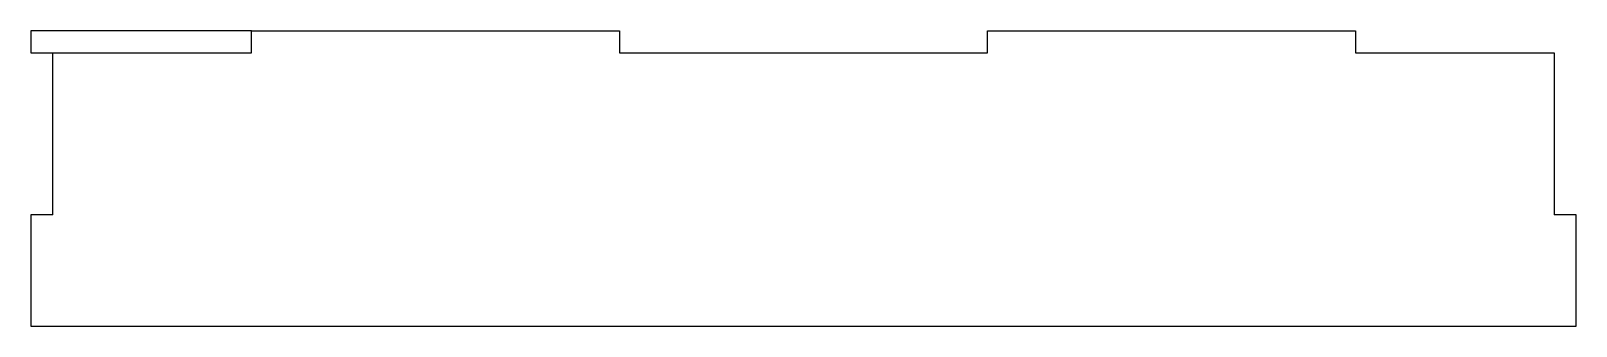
# Model space of a CAD drawing. Header units: millimetres. Extents: x -5 to 205, y 153 to 193.
import ezdxf

# ---------------------------------------------------------------- set-up
doc = ezdxf.new("R2010")
doc.units = ezdxf.units.MM
doc.layers.get('0').update_dxf_attribs({"linetype": 'CONTINUOUS'})

msp = doc.modelspace()

# ---------------------------------------------------------------- linework, layer by layer
for p, q in [((25, 190), (25, 193)), ((25, 193), (75, 193)), ((75, 193), (75, 190)), ((125, 190), (125, 193)), ((125, 193), (175, 193)), ((175, 193), (175, 190)), ((-2, 168), (-2, 190)), ((-2, 168), (-2, 190)), ((-2, 190), (25, 190)), ((75, 190), (125, 190)), ((175, 190), (202, 190)), ((202, 190), (202, 168)), ((-2, 168), (-5, 168)), ((-5, 168), (-5, 152.9)), ((205, 168), (202, 168)), ((205, 152.9), (205, 168)), ((-5, 152.9), (205, 152.9))]:
    msp.add_line(p, q)
msp.add_lwpolyline([(-5, 190), (25, 190), (25, 193), (-5, 193)], close=True)

doc.saveas('drawing.dxf')
